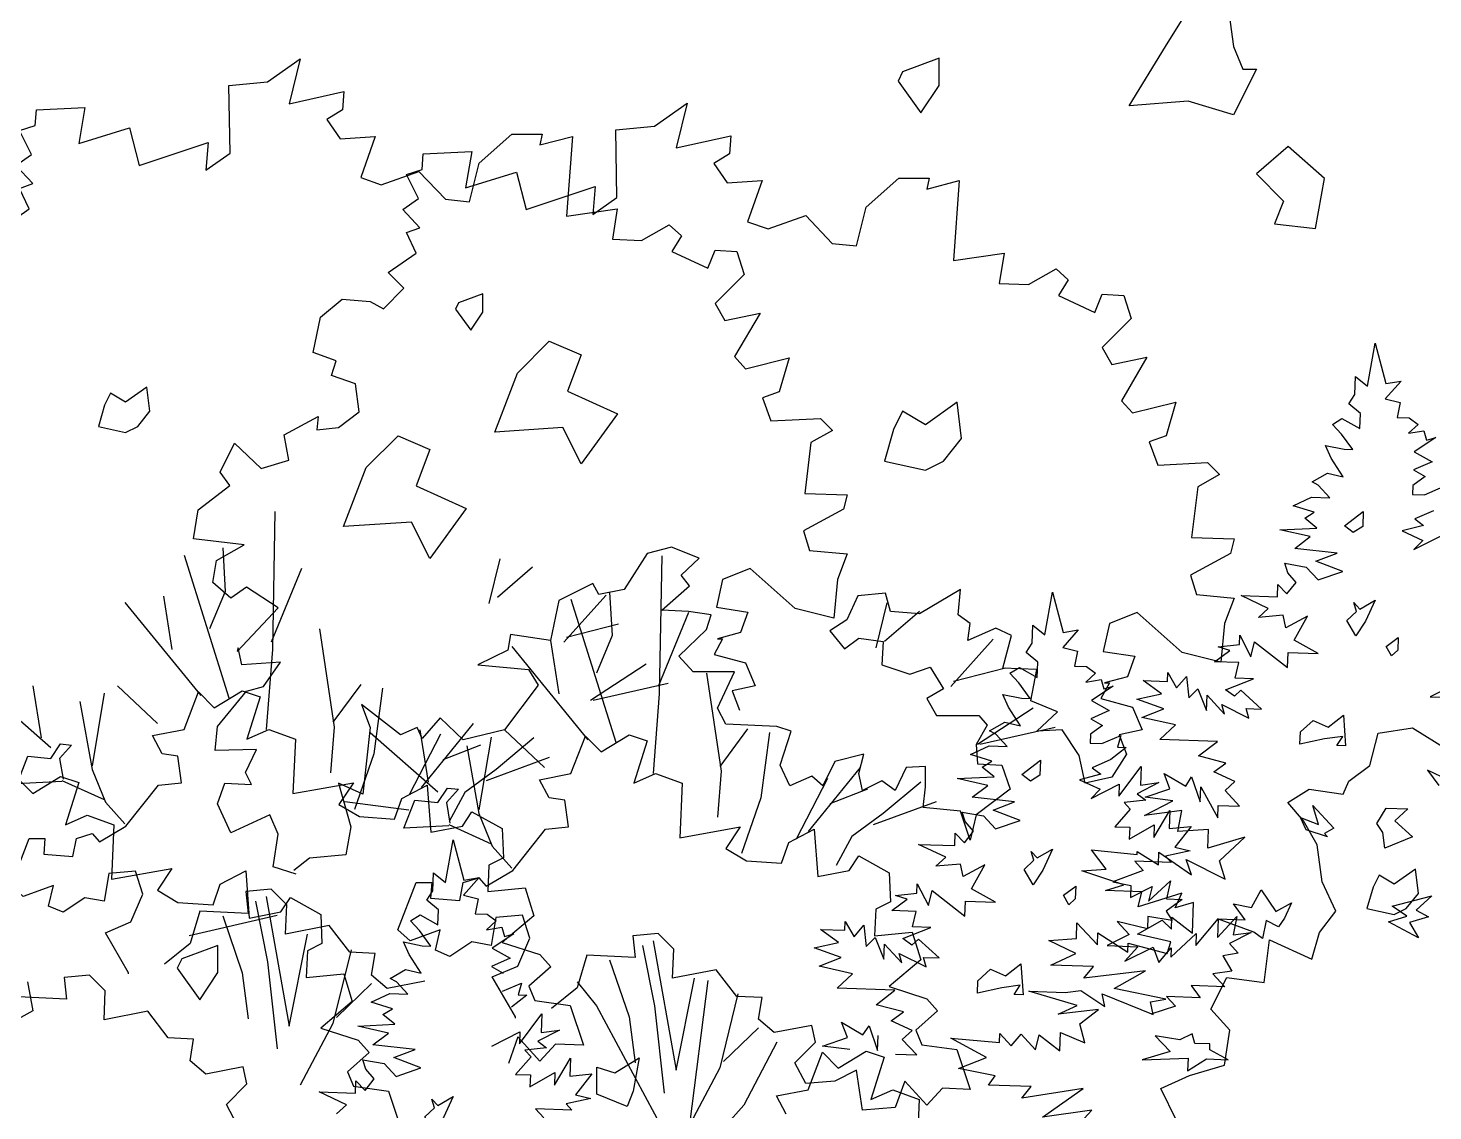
# Model space of a CAD drawing. Header units: inches. Extents: x 11.9 to 85.3, y 21.1 to 37.4.
# Drawn here: x 49.804 to 50.354, y 23.597 to 24.02 of the extents above; entities that cross this region are included whole.
import ezdxf

# ---------------------------------------------------------------- set-up
doc = ezdxf.new("R2010")
doc.units = ezdxf.units.IN
doc.header["$MEASUREMENT"] = 0
doc.layers.add('CAY', color=94, linetype='Continuous')
doc.layers.add('CAY-3', color=61, linetype='Continuous')

# ---------------------------------------------------------------- blocks, each defined once
blk = doc.blocks.new('A$C76451831')
at = {"layer": 'CAY'}
for p, q in [((5943, 1269.4), (5949.7, 1306.8)), ((5949.7, 1306.8), (5958.9, 1271.5)), ((5931.9, 1262.1), (5932.4, 1277.9)), ((5932.4, 1277.9), (5943, 1269.4)), ((5972.1, 1273.8), (5958.5, 1258.4)), ((5958.9, 1271.5), (5972.1, 1273.8)), ((5926.6, 1254.1), (5931.9, 1262.1)), ((5936.7, 1245.6), (5926.6, 1254.1)), ((5958.5, 1258.4), (5971.5, 1255.2)), ((5971.5, 1255.2), (5968.8, 1242.2)), ((5912.4, 1236), (5920.7, 1241.1)), ((5920.7, 1241.1), (5936.3, 1232.4)), ((5936.3, 1232.4), (5936.7, 1245.6)), ((5968.8, 1242.2), (5979.2, 1241.8)), ((5979.2, 1241.8), (5987.1, 1236.1)), ((5920.2, 1227.6), (5912.4, 1236)), ((5930.2, 1214.1), (5920.2, 1227.6)), ((5987.1, 1236.1), (5978.7, 1228.2)), ((5978.7, 1228.2), (5991.9, 1230.5)), ((6002.6, 1224.7), (5983.6, 1212.2)), ((5991.9, 1230.5), (5994.4, 1222.3)), ((5994.4, 1222.3), (6002.6, 1224.7)), ((5192.6, 1187), (5205.3, 1219.7)), ((5205.3, 1219.7), (5219, 1206)), ((5219, 1206), (5243.2, 1220.8)), ((5243.2, 1220.8), (5259.1, 1215.5)), ((5259.1, 1215.5), (5247.5, 1178.6)), ((5906.3, 1217.6), (5922.5, 1214.3)), ((5911.3, 1206.6), (5906.3, 1217.6)), ((5922.5, 1214.3), (5930.2, 1214.1)), ((5921.6, 1190.3), (5911.3, 1206.6)), ((5999.1, 1203.5), (5983, 1196.4)), ((5983.6, 1212.2), (5999.1, 1203.5)), ((5894.8, 1185.8), (5908.2, 1193.5)), ((5908.2, 1193.5), (5921.6, 1190.3)), ((5993.3, 1190.6), (5982.6, 1182.8)), ((5983, 1196.4), (5993.3, 1190.6)), ((5165.2, 1181.8), (5192.6, 1187)), ((5173.6, 1165.9), (5165.2, 1181.8)), ((5247.5, 1178.6), (5266.4, 1187)), ((5266.4, 1187), (5289.7, 1178.6)), ((5289.7, 1178.6), (5287.5, 1131.1)), ((5900.1, 1182.9), (5894.8, 1185.8)), ((5910.1, 1172.2), (5900.1, 1182.9)), ((5982.6, 1182.8), (5982.3, 1175.1)), ((5992.7, 1174.7), (6009.3, 1181.8)), ((6009.3, 1181.8), (6006.2, 1171.5)), ((5187.3, 1163.8), (5173.6, 1165.9)), ((5190.5, 1140.6), (5187.3, 1163.8)), ((5878.2, 1165.1), (5894.3, 1172.7)), ((5896.6, 1159.5), (5878.2, 1165.1)), ((5894.3, 1172.7), (5910.1, 1172.2)), ((5982.3, 1175.1), (5992.7, 1174.7)), ((6013.9, 1171.3), (6000.4, 1160.8)), ((6006.2, 1171.5), (6013.9, 1171.3)), ((5888.2, 1154.3), (5896.6, 1159.5)), ((5898.8, 1145.8), (5888.2, 1154.3)), ((6000.4, 1160.8), (5984.3, 1153.7)), ((5984.3, 1153.7), (5991.8, 1148)), ((6007.4, 1128.9), (6026.9, 1154.9)), ((6026.9, 1154.9), (6026.3, 1138.6)), ((5170.5, 1138.5), (5190.5, 1140.6)), ((5287.5, 1131.1), (5340.3, 1140.6)), ((5340.3, 1140.6), (5327.6, 1121.6)), ((5866.6, 1144.2), (5898.8, 1145.8)), ((5893.1, 1138.3), (5866.6, 1144.2)), ((5991.8, 1148), (5973, 1143.2)), ((5973, 1143.2), (5991.3, 1134.9)), ((5983.3, 1127), (6007.8, 1139.3)), ((6007.8, 1139.3), (6007.4, 1128.9)), ((6042.3, 1140.8), (6023.3, 1131)), ((6026.3, 1138.6), (6042.3, 1140.8)), ((5142, 1102.7), (5170.5, 1138.5)), ((5376.1, 1109), (5382.5, 1126.9)), ((5382.5, 1126.9), (5404.6, 1138.5)), ((5404.6, 1138.5), (5407.8, 1097.4)), ((5879.6, 1127.9), (5893.1, 1138.3)), ((5916.6, 1123.9), (5879.6, 1127.9)), ((5991.3, 1134.9), (5983.3, 1127)), ((6023.3, 1131), (6030.9, 1125.3)), ((5327.6, 1121.6), (5345.5, 1111.1)), ((5435.2, 1102.7), (5443.6, 1115.3)), ((5443.6, 1115.3), (5470, 1100.6)), ((5871, 1115), (5889.4, 1111.7)), ((5873.4, 1106.8), (5871, 1115)), ((5897.8, 1116.8), (5916.6, 1123.9)), ((5921.5, 1107.8), (5897.8, 1116.8)), ((6017.4, 1117.6), (6003.8, 1102.2)), ((6030.9, 1125.3), (6012.2, 1123.3)), ((6012.2, 1123.3), (6017.4, 1117.6)), ((6037.9, 1092.9), (6051.8, 1116.4)), ((6051.8, 1116.4), (6051.3, 1100.6)), ((5118.8, 1089), (5142, 1102.7)), ((5345.5, 1111.1), (5376.1, 1109)), ((5407.8, 1097.4), (5435.2, 1102.7)), ((5880.8, 1098.4), (5873.4, 1106.8)), ((5889.4, 1111.7), (5899.9, 1100.4)), ((5899.9, 1100.4), (5921.5, 1107.8)), ((6003.8, 1102.2), (6016.9, 1101.8)), ((6016.5, 1091.4), (6038.3, 1103.8)), ((6038.3, 1103.8), (6037.9, 1092.9)), ((6051.3, 1100.6), (6070.4, 1102.6)), ((6070.4, 1102.6), (6056.2, 1084.5)), ((5057.6, 1092.1), (5071.3, 1092.1)), ((5071.3, 1092.1), (5070.3, 1078.4)), ((5095.6, 1076.3), (5098.8, 1092.1)), ((5098.8, 1092.1), (5112.5, 1096.3)), ((5112.5, 1096.3), (5118.8, 1089)), ((5420.6, 1053.6), (5427.3, 1091)), ((5427.3, 1091), (5436.5, 1055.8)), ((5470, 1100.6), (5471.1, 1075.2)), ((5864.5, 1085.8), (5864.9, 1096.7)), ((5864.9, 1096.7), (5872.8, 1088.2)), ((5872.8, 1088.2), (5880.8, 1098.4)), ((6016.9, 1101.8), (6016.5, 1091.4)), ((5070.3, 1078.4), (5095.6, 1076.3)), ((5856.5, 1075.7), (5832.8, 1086.9)), ((5832.8, 1086.9), (5864.5, 1085.8)), ((6069.6, 1081.4), (6048.2, 1076.7)), ((6056.2, 1084.5), (6069.6, 1081.4)), ((5458.4, 1068.9), (5457.3, 1045.7)), ((5471.1, 1075.2), (5458.4, 1068.9)), ((5848, 1067.8), (5856.5, 1075.7)), ((5869.4, 1069.8), (5848, 1067.8)), ((5871.7, 1058.8), (5869.4, 1069.8)), ((5890.7, 1069), (5871.7, 1058.8)), ((5879.1, 1048.1), (5890.7, 1069)), ((6053, 1071.1), (6021.3, 1072.2)), ((6021.3, 1072.2), (6028.7, 1064.2)), ((6048.2, 1076.7), (6053, 1071.1)), ((5409.5, 1046.3), (5410, 1062.2)), ((5410, 1062.2), (5420.6, 1053.6)), ((5449.8, 1058.1), (5436.1, 1042.7)), ((5436.5, 1055.8), (5449.8, 1058.1)), ((6028.7, 1064.2), (6002.1, 1054.3)), ((6002.1, 1054.3), (6017.8, 1051)), ((6033.2, 1037.3), (6052.4, 1055.2)), ((6052.4, 1055.2), (6049.1, 1039.5)), ((5268.6, 1047.8), (5246.4, 1045.7)), ((5246.4, 1045.7), (5248.5, 1026.7)), ((5282.3, 1034.1), (5268.6, 1047.8)), ((5404.2, 1038.3), (5409.5, 1046.3)), ((5436.1, 1042.7), (5449.1, 1039.5)), ((5457.3, 1045.7), (5490, 1048.9)), ((5490, 1048.9), (5497.4, 1024.6)), ((5812.7, 1042.3), (5831.4, 1044.3)), ((5823, 1039.2), (5812.7, 1042.3)), ((5831.4, 1044.3), (5831.6, 1052.5)), ((5831.6, 1052.5), (5841.4, 1033.6)), ((5841.4, 1033.6), (5844.6, 1046.6)), ((5844.6, 1046.6), (5873.3, 1024.3)), ((5900, 1036.5), (5879.1, 1048.1)), ((6017.8, 1051), (6017.5, 1040.6)), ((6017.5, 1040.6), (6036.4, 1050.3)), ((6036.4, 1050.3), (6033.2, 1037.3)), ((5206.3, 1028.8), (5197.9, 1000.4)), ((5248.5, 1026.7), (5206.3, 1028.8)), ((5281.2, 1008.8), (5282.3, 1034.1)), ((5414.3, 1029.8), (5404.2, 1038.3)), ((5413.9, 1016.7), (5414.3, 1029.8)), ((5449.1, 1039.5), (5446.4, 1026.4)), ((5809.5, 1029.2), (5823, 1039.2)), ((5830.8, 1028.5), (5809.5, 1029.2)), ((5873.3, 1024.3), (5873.7, 1037.4)), ((5873.7, 1037.4), (5900, 1036.5)), ((6062.7, 1039), (6048.8, 1028.6)), ((6048.8, 1028.6), (6053.9, 1020.7)), ((6049.1, 1039.5), (6062.7, 1039)), ((5273.8, 1025), (5197.2, 1007.3)), ((5390, 1020.2), (5398.3, 1025.4)), ((5397.8, 1011.8), (5390, 1020.2)), ((5398.3, 1025.4), (5413.9, 1016.7)), ((5446.4, 1026.4), (5456.8, 1026.1)), ((5464.8, 1020.4), (5456.3, 1012.5)), ((5456.8, 1026.1), (5464.8, 1020.4)), ((5497.4, 1024.6), (5470, 1001.4)), ((5768.6, 1012.1), (5768.9, 1019.8)), ((5768.9, 1019.8), (5776.6, 1006.4)), ((5776.6, 1006.4), (5785.1, 1016.5)), ((5785.1, 1016.5), (5787.1, 997.8)), ((5827.6, 1015), (5830.8, 1028.5)), ((6005.9, 1019.7), (6016.3, 1008.4)), ((6032.4, 1013.3), (6005.9, 1019.7)), ((6032.8, 1024.2), (6032.4, 1013.3)), ((6053.9, 1020.7), (6032.8, 1024.2)), ((6074.5, 998.7), (6093.9, 1022)), ((6093.3, 1005.7), (6110.2, 1024.2)), ((6093.9, 1022), (6093.3, 1005.7)), ((6110.2, 1024.2), (6107, 1008)), ((5319.2, 1016.2), (5281.2, 1008.8)), ((5337.1, 993), (5319.2, 1016.2)), ((5407.8, 998.3), (5397.8, 1011.8)), ((5456.3, 1012.5), (5469.5, 1014.7)), ((5480.2, 1008.9), (5461.2, 996.5)), ((5469.5, 1014.7), (5472, 1006.5)), ((5472, 1006.5), (5480.2, 1008.9)), ((5747.3, 1012.8), (5768.6, 1012.1)), ((5763.2, 1001.4), (5747.3, 1012.8)), ((5787.1, 997.8), (5795.1, 1005.7)), ((5795.1, 1005.7), (5802.6, 986.9)), ((5819.1, 1004.9), (5843.5, 1014.5)), ((5827.1, 999.2), (5819.1, 1004.9)), ((5832.7, 1004.4), (5827.1, 999.2)), ((5843.5, 1014.5), (5827.6, 1015)), ((5850.7, 987.9), (5832.7, 1004.4)), ((6016.3, 1008.4), (5997.4, 998.7)), ((6052.8, 988.6), (6074.8, 1009.1)), ((6074.8, 1009.1), (6074.5, 998.7)), ((6122.9, 1010.1), (6104, 1000.4)), ((6107, 1008), (6122.9, 1010.1)), ((5197.9, 1000.4), (5175.7, 982.4)), ((5359.3, 991.9), (5337.1, 993)), ((5356.1, 972.9), (5359.3, 991.9)), ((5389, 990.8), (5383.9, 1001.9)), ((5383.9, 1001.9), (5400.1, 998.6)), ((5400.1, 998.6), (5407.8, 998.3)), ((5461.2, 996.5), (5476.8, 987.8)), ((5470, 1001.4), (5502.7, 990.9)), ((5741.8, 996.7), (5763.2, 1001.4)), ((5765.5, 988.2), (5741.8, 996.7)), ((5802.6, 986.9), (5803.1, 1000)), ((5803.1, 1000), (5818.4, 983.6)), ((5818.4, 983.6), (5815.9, 991.8)), ((5815.9, 991.8), (5839.5, 980.1)), ((5997.4, 998.7), (6024.1, 997.7)), ((6024.1, 997.7), (6012.8, 985)), ((6012.8, 985), (6037.3, 997.3)), ((6037.3, 997.3), (6042.2, 983.9)), ((6042.2, 983.9), (6053.1, 996.7)), ((6053.1, 996.7), (6052.8, 988.6)), ((6111.4, 992), (6098.2, 989.7)), ((6104, 1000.4), (6111.4, 992)), ((5399.3, 974.6), (5389, 990.8)), ((5476.8, 987.8), (5460.6, 980.6)), ((5460.6, 980.6), (5470.9, 974.8)), ((5512.2, 980.3), (5493.2, 963.4)), ((5502.7, 990.9), (5512.2, 980.3)), ((5746.2, 980.7), (5765.5, 988.2)), ((5775.4, 974.2), (5746.2, 980.7)), ((5839.5, 980.1), (5837.1, 988.4)), ((5837.1, 988.4), (5850.7, 987.9)), ((6098.2, 989.7), (6105.9, 976.3)), ((5369.8, 961.3), (5356.1, 972.9)), ((5402.5, 967.7), (5369.8, 961.3)), ((5372.4, 970.1), (5385.8, 977.8)), ((5377.7, 967.2), (5372.4, 970.1)), ((5385.8, 977.8), (5399.3, 974.6)), ((5761.9, 961.5), (5775.4, 974.2)), ((6105.9, 976.3), (6089.5, 974.1)), ((6089.5, 974.1), (6099.9, 962.9)), ((5056.1, 967.1), (5060.8, 941.9)), ((5355.8, 949.4), (5371.9, 957)), ((5371.9, 957), (5387.7, 956.4)), ((5387.7, 956.4), (5377.7, 967.2)), ((5470.3, 959), (5486.9, 966.1)), ((5491.5, 955.5), (5478, 945.1)), ((5486.9, 966.1), (5483.8, 955.8)), ((5483.8, 955.8), (5491.5, 955.5)), ((5493.2, 963.4), (5498.5, 950.8)), ((5812.1, 959.8), (5761.9, 961.5)), ((5795.8, 947.2), (5812.1, 959.8)), ((6070.5, 963.9), (6078.3, 953.2)), ((6099.9, 962.9), (6070.5, 963.9)), ((5374.2, 943.7), (5355.8, 949.4)), ((5365.8, 938.6), (5374.2, 943.7)), ((5498.5, 950.8), (5529.1, 946.6)), ((5529.1, 946.6), (5540.7, 911.8)), ((5819.6, 940.9), (5795.8, 947.2)), ((6056.8, 945.8), (6035.2, 938.9)), ((6078.3, 953.2), (6048.9, 954.2)), ((6048.9, 954.2), (6056.8, 945.8)), ((5060.8, 941.9), (5040, 930.1)), ((5376.4, 930.1), (5365.8, 938.6)), ((5485, 913.1), (5504.5, 939.2)), ((5504.5, 939.2), (5503.9, 922.9)), ((5770.8, 918.6), (5765.8, 931.9)), ((5765.8, 931.9), (5784.4, 920.9)), ((5808.9, 933.2), (5819.6, 940.9)), ((5827.2, 924.8), (5808.9, 933.2)), ((5344.2, 928.5), (5376.4, 930.1)), ((5370.7, 922.5), (5344.2, 928.5)), ((5357.2, 912.1), (5370.7, 922.5)), ((5460.9, 911.2), (5485.4, 923.5)), ((5483.7, 919.1), (5475.3, 895.9)), ((5502.7, 898.1), (5483.7, 919.1)), ((5485.4, 923.5), (5485, 913.1)), ((5519.9, 925), (5501, 915.3)), ((5503.9, 922.9), (5519.9, 925)), ((5749.2, 911.2), (5770.8, 918.6)), ((5784.4, 920.9), (5789.7, 928.8)), ((5789.7, 928.8), (5797.1, 907.3)), ((5797.1, 907.3), (5797.6, 920.4)), ((5818.7, 916.9), (5827.2, 924.8)), ((5394.2, 908.1), (5357.2, 912.1)), ((5375.4, 901.1), (5394.2, 908.1)), ((5508.5, 909.6), (5489.8, 907.5)), ((5489.8, 907.5), (5495.1, 901.9)), ((5501, 915.3), (5508.5, 909.6)), ((5516.4, 912.8), (5502.7, 898.1)), ((5540.7, 911.8), (5516.4, 912.8)), ((5773.1, 908.1), (5749.2, 911.2)), ((5831.4, 903.4), (5818.7, 916.9)), ((5351, 891), (5348.6, 899.3)), ((5348.6, 899.3), (5367.1, 895.9)), ((5367.1, 895.9), (5377.5, 884.7)), ((5399.1, 892.1), (5375.4, 901.1)), ((5495.1, 901.9), (5481.4, 886.5)), ((5515.5, 877.1), (5529.5, 900.7)), ((5529.5, 900.7), (5528.9, 884.8)), ((5812.9, 904), (5831.4, 903.4)), ((5350.4, 872.5), (5358.4, 882.6)), ((5358.4, 882.6), (5351, 891)), ((5377.5, 884.7), (5399.1, 892.1)), ((5481.4, 886.5), (5494.5, 886)), ((5494.1, 875.6), (5515.9, 888)), ((5494.5, 886), (5494.1, 875.6)), ((5515.9, 888), (5515.5, 877.1)), ((5528.9, 884.8), (5548, 886.9)), ((5548, 886.9), (5533.8, 868.8)), ((5310.5, 871.2), (5342.1, 870.1)), ((5334.1, 859.9), (5310.5, 871.2)), ((5342.1, 870.1), (5342.5, 880.9)), ((5342.5, 880.9), (5350.4, 872.5)), ((5325.6, 852), (5334.1, 859.9)), ((5547.3, 865.6), (5525.8, 860.9)), ((5525.8, 860.9), (5530.6, 855.3)), ((5533.8, 868.8), (5547.3, 865.6)), ((5498.9, 856.4), (5506.3, 848.5)), ((5530.6, 855.3), (5498.9, 856.4))]:
    blk.add_line(p, q, dxfattribs=at)
for points in [[(5033.4, 1623.7), (5057.6, 1640.6), (5049.2, 1658.5), (5060.8, 1662.7), (5046, 1678.5), (5059.7, 1688), (5049.2, 1709.1), (5062.9, 1713.3), (5063.9, 1727), (5106.1, 1729.1), (5100.9, 1697.5), (5145.2, 1711.2), (5153.6, 1678.5), (5213.7, 1698.6), (5211.6, 1674.3), (5232.7, 1689.1), (5231.6, 1748.1), (5265.4, 1751.3), (5293.9, 1771.3), (5284.4, 1732.3), (5331.8, 1742.9), (5330.8, 1727), (5317.1, 1718.6), (5328.7, 1701.7), (5359.3, 1703.8), (5346.6, 1668), (5364.5, 1661.6), (5397.2, 1673.2), (5420.4, 1649), (5441.5, 1646.9), (5450, 1680.6), (5478.4, 1705.9), (5504.8, 1705.9), (5502.7, 1696.5), (5531.2, 1703.8), (5525.9, 1634.2), (5570.2, 1640.6), (5566, 1614.2), (5591.3, 1613.1), (5615.5, 1626.8), (5626.1, 1617.3), (5617.7, 1603.6), (5649.3, 1588.9), (5655.6, 1604.7), (5674.6, 1603.6), (5680.9, 1583.6), (5655.6, 1558.3), (5664.1, 1543.5), (5694.7, 1549.8), (5672.5, 1511.9), (5682, 1501.3), (5720, 1510.8), (5711.5, 1481.3), (5696.8, 1476), (5704.1, 1456), (5747.4, 1458.1), (5757.9, 1447.5), (5738.9, 1437), (5733.7, 1392.7), (5770.6, 1391.6), (5767.4, 1379), (5732.6, 1360), (5737.9, 1343.1), (5770.6, 1340), (5762.2, 1317.8), (5759, 1284.1), (5725.2, 1292.5), (5686.2, 1327.3), (5662, 1317.8), (5656.7, 1293.6), (5684.1, 1289.3), (5677.8, 1271.4), (5657.7, 1266.1), (5662, 1266.1), (5654.6, 1252.4), (5682, 1245), (5690.4, 1225), (5670.4, 1220.8), (5676.7, 1203.9)], [(530, 749.3), (509.9, 755.6), (514.2, 784.1), (506.8, 800.9), (473, 785.1), (461.4, 810.4), (467.7, 828.4), (490.9, 827.3), (485.7, 837.9), (495.2, 857.9), (459.3, 856.8), (461.4, 877.9), (486.7, 908.5), (501.5, 912.7), (516.3, 933.8), (482.5, 931.7), (479.3, 946.5), (478.3, 943.3), (514.2, 981.3), (486.7, 999.2), (473, 989.7), (457.2, 1003.4), (460.4, 1022.4), (484.6, 1036.1), (440.3, 1041.4), (444.5, 1066.7), (472, 1087.8), (463.5, 1099.4), (476.2, 1124.7), (499.4, 1102.6), (523.6, 1110), (519.4, 1132.1), (549, 1147.9), (547.9, 1136.3), (566.9, 1138.4), (584.8, 1152.1), (581.7, 1176.4), (560.6, 1183.8), (564.8, 1196.4), (544.7, 1203.8), (551.1, 1234.4), (570.1, 1250.2), (594.3, 1248.1), (605.9, 1241.8), (623.8, 1259.7), (610.1, 1273.4), (634.4, 1290.3), (625.9, 1308.2), (637.6, 1312.5), (622.8, 1328.3), (636.5, 1337.8), (625.9, 1358.9), (639.7, 1363.1), (640.7, 1376.8), (682.9, 1378.9), (677.6, 1347.3), (721.9, 1361), (730.4, 1328.3), (790.5, 1348.3), (788.4, 1324.1), (809.5, 1338.8), (808.4, 1397.9), (842.2, 1401.1), (870.6, 1421.1), (861.1, 1382.1), (908.6, 1392.6), (907.6, 1376.8), (893.8, 1368.4), (905.4, 1351.5), (936, 1353.6), (923.4, 1317.7), (941.3, 1311.4), (974, 1323), (997.2, 1298.7), (1018.3, 1296.6), (1026.7, 1330.4), (1055.2, 1355.7), (1081.6, 1355.7), (1079.5, 1346.2), (1107.9, 1353.6), (1102.7, 1284), (1147, 1290.3), (1142.7, 1263.9), (1168.1, 1262.9), (1192.3, 1276.6), (1202.9, 1267.1), (1194.4, 1253.4), (1226.1, 1238.6), (1232.4, 1254.5), (1251.4, 1253.4), (1257.7, 1233.4), (1232.4, 1208), (1240.8, 1193.3), (1271.4, 1199.6), (1249.3, 1161.6), (1258.8, 1151.1), (1296.7, 1160.6), (1288.3, 1131.1), (1273.5, 1125.8), (1280.9, 1105.7), (1324.2, 1107.9), (1334.7, 1097.3), (1315.7, 1086.8), (1310.4, 1042.5), (1347.4, 1041.4), (1344.2, 1028.7), (1309.4, 1009.8), (1314.7, 992.9), (1347.4, 989.7), (1338.9, 967.6), (1335.8, 933.8), (1302, 942.3), (1263, 977.1), (1238.7, 967.6), (1233.4, 943.3), (1260.9, 939.1), (1254.5, 921.2), (1234.5, 915.9), (1238.7, 915.9), (1231.3, 902.2), (1258.8, 894.8), (1267.2, 874.8), (1247.2, 870.5), (1253.5, 853.7)], [(5271.7, 1376.9), (5269.6, 1256.6), (5264.3, 1187)], [(5192.6, 1338.9), (5231.6, 1214.5)], [(5226.4, 1345.2), (5228.5, 1307.3), (5214.8, 1274.6)], [(5467.9, 1335.7), (5458.4, 1296.7)], [(5294.9, 1327.3), (5268.6, 1263)], [(5496.4, 1328.4), (5465.8, 1302)], [(5174.7, 1303.1), (5182.1, 1256.6)], [(5560.7, 1304.1), (5523.8, 1263)], [(5140.9, 1297.8), (5207.4, 1216.6)], [(5310.7, 1274.6), (5323.4, 1189.1), (5320.2, 1149.1)], [(5571.3, 1278.8), (5525.9, 1267.2)], [(5595.5, 1244), (5547, 1212.3)], [(5060.8, 1225), (5068.2, 1179.7)], [(5134.6, 1225), (5169.4, 1192.3)], [(5346.6, 1226.1), (5322.3, 1193.4)], [(5614.5, 1227.1), (5549.1, 1212.3)], [(5017.5, 1222.9), (5076.6, 1171.2)], [(5123, 1218.7), (5112.5, 1155.4)], [(5365.6, 1222.9), (5358.2, 1165.9), (5341.3, 1117.4)], [(1206.8, 525.6), (1223.3, 543.6), (1180.5, 537.4), (1215.8, 562.4), (1162.5, 553.9), (1170.5, 564), (1133.4, 565.3), (1139.1, 573.3), (1107.2, 579.8), (1131.5, 589.4), (1100.4, 606.4), (1142.9, 602.6), (1143.1, 610.3), (1153.2, 599.5), (1161.7, 609.7), (1174.4, 596.1), (1177.5, 609.1), (1195.6, 595.3), (1196.2, 611.2), (1217.2, 602.3), (1212.8, 618.8), (1229.1, 631.3), (1194, 627.1), (1210.6, 634.7), (1168.4, 647.1), (1200.1, 646), (1213.8, 647.7), (1234.6, 633.9), (1232.3, 644.8), (1276.9, 627), (1274.6, 637.9), (1287.8, 640.2), (1242.8, 649.4), (1270.1, 664.8), (1216.4, 658.5), (1224.9, 668.7), (1187.8, 670), (1209.5, 680.1), (1185.8, 691.3), (1209.9, 693.2), (1210.4, 706.8), (1228.3, 687.6), (1228.7, 698), (1254.8, 681.2), (1255.1, 688.9), (1289.2, 680), (1292.3, 690.3), (1263.1, 696.8), (1284.8, 709.2), (1292.7, 701.2), (1293, 711.6), (1311.1, 697.8), (1312.1, 724.6), (1296, 719.7), (1301.9, 732.6), (1263.9, 720.8), (1267.1, 733.8), (1235.4, 734.9), (1251.4, 739.8), (1214.7, 752), (1236, 753.5), (1223, 770.3), (1262.8, 766.2), (1262.9, 768.9), (1281.5, 757.4), (1281.9, 768.2), (1310.2, 748.6), (1305.7, 761.9), (1339.5, 744.9), (1334.6, 760.9), (1356.7, 781.5), (1324.6, 771.7), (1325.2, 788), (1298.4, 786.2), (1301.7, 804.7), (1269.4, 800.4), (1293.9, 813.1), (1270, 816.2), (1291.5, 823.6), (1286.5, 837), (1305.2, 825.9), (1310.4, 833.9), (1317.9, 812.3), (1318.3, 825.4), (1333.2, 798.2), (1333.6, 809), (1352.2, 808.4), (1339.5, 822), (1347.9, 829.8), (1329.6, 838.2), (1340.3, 846), (1316.5, 852.2), (1332.8, 864.8), (1282.6, 866.6), (1296.2, 879.2), (1266.9, 885.7), (1286.2, 893.2), (1262.5, 901.7), (1284, 906.4), (1268.1, 917.8), (1289.3, 917.1), (1289.6, 924.8), (1297.3, 911.4), (1305.8, 921.5), (1307.9, 902.9), (1315.9, 910.7), (1323.4, 891.9), (1323.8, 905), (1339.1, 888.6), (1336.7, 896.9), (1360.3, 885.2), (1357.8, 893.4), (1371.4, 892.9), (1353.4, 909.4), (1347.8, 904.2), (1339.8, 909.9), (1364.2, 919.5), (1348.4, 920), (1351.5, 933.5), (1330.3, 934.3), (1343.8, 944.2), (1333.4, 947.3), (1352.1, 949.4), (1352.4, 957.5), (1362.1, 938.6), (1365.3, 951.6), (1394, 929.3), (1394.4, 942.4), (1420.7, 941.5), (1399.8, 953.1), (1411.4, 974), (1392.5, 963.8), (1390.1, 974.8), (1368.8, 972.8), (1377.2, 980.7), (1353.6, 991.9), (1385.3, 990.8), (1385.6, 1001.7), (1393.5, 993.3), (1401.6, 1003.4), (1394.2, 1011.8), (1391.7, 1020.1), (1410.2, 1016.7), (1420.7, 1005.5), (1442.2, 1012.9), (1418.5, 1021.8), (1437.3, 1028.9), (1400.3, 1032.9), (1413.8, 1043.3), (1387.3, 1049.2), (1419.5, 1050.8), (1409, 1059.4), (1417.3, 1064.5), (1398.9, 1070.1), (1415, 1077.7), (1430.9, 1077.2), (1420.8, 1088), (1415.5, 1090.9), (1428.9, 1098.6), (1442.4, 1095.4), (1432.1, 1111.6), (1427, 1122.6), (1443.2, 1119.4), (1450.9, 1119.1), (1441, 1132.6), (1433.1, 1141), (1441.4, 1146.2), (1457, 1137.5), (1457.5, 1150.6), (1447.3, 1159.1), (1452.6, 1167.1), (1453.1, 1182.9), (1463.7, 1174.4), (1470.5, 1211.8), (1479.7, 1176.6), (1492.9, 1178.8), (1479.2, 1163.4), (1492.2, 1160.3), (1489.5, 1147.2), (1499.9, 1146.8), (1507.9, 1141.1), (1499.4, 1133.3), (1512.7, 1135.5), (1515.1, 1127.3), (1523.3, 1129.7), (1504.3, 1117.2), (1519.9, 1108.5), (1503.8, 1101.4), (1514, 1095.6), (1503.3, 1087.8), (1503, 1080.1), (1513.4, 1079.7), (1530, 1086.9)], [(1521.1, 1065.9), (1505, 1058.7), (1512.5, 1053), (1493.8, 1048.2), (1512, 1039.9), (1504.1, 1032), (1528.5, 1044.3)], [(1537.1, 913.4), (1518.2, 903.7), (1544.9, 902.7)], [(1534.2, 831), (1515.9, 839.8), (1525.9, 826.3)], [(5101.9, 1211.3), (5112.5, 1152.2), (5124.1, 1123.8), (5140.9, 1104.8)], [(5444.7, 1192.3), (5399.3, 1136.4)], [(5416.2, 1182.8), (5388.8, 1130.1)], [(5497.4, 1179.7), (5464.7, 1152.2), (5437.3, 1132.2), (5423.6, 1106.9)], [(5086.1, 1141.7), (5047.1, 1139.6), (5056.6, 1163.8), (5076.6, 1161.7), (5085, 1174.4), (5094.5, 1173.3), (5084, 1161.7), (5087.2, 1143.8)], [(5451, 1173.3), (5418.3, 1160.7)], [(5456.3, 1142.7), (5511.1, 1162.8)], [(5086.1, 1142.7), (5123, 1125.9)], [(5144.1, 974), (5144.1, 975), (5124.1, 1009.8), (5146.2, 1019.3), (5156.8, 1043.6), (5150.4, 1063.6), (5127.2, 1061.5), (5123, 1037.3), (5106.1, 1040.4), (5087.2, 1027.8), (5074.5, 1033.1), (5078.7, 1051), (5052.3, 1041.5), (5041.8, 1051), (5057.6, 1092.1)], [(5264.3, 1041.5), (5284.4, 928.6), (5300.2, 1008.8)], [(5963.8, 1034.3), (5959.1, 1042.6), (5969.8, 1050.4), (5969.4, 1039.5), (5963.8, 1034.3)], [(1253.5, 853.7), (1240.8, 833.6), (1217.6, 828.4), (1212.4, 852.6), (1197.6, 874.8), (1175.4, 873.7), (1193.4, 890.6), (1170.2, 900.1), (1175.4, 927.5), (1145.9, 928.6), (1153.3, 957), (1139.6, 963.4), (1115.3, 952.8), (1117.4, 967.6), (1106.9, 975), (1109, 997.1), (1073.1, 976), (1047.8, 978.1), (1043.6, 993.9), (1019.3, 991.8), (1009.9, 970.7), (995.1, 961.2), (1007.7, 945.4), (1020.4, 954.9), (1041.5, 951.8), (1040.4, 931.7), (1064.7, 923.3), (1082.6, 929.6), (1094.2, 910.6), (1079.5, 902.2), (1087.9, 887.4), (1124.8, 887.4), (1132.2, 879), (1122.7, 862.1), (1123.8, 845.2), (1144.9, 844.2), (1152.2, 823.1), (1122.7, 800.9), (1117.4, 778.8), (1109, 804.1), (1076.3, 807.3), (1078.4, 825.2), (1078.4, 843.1), (1061.5, 842.1), (1052, 822), (1040.4, 830.5), (1023.6, 822), (1020.4, 836.8), (1024.6, 853.7), (999.3, 847.3), (988.8, 826.2), (979.3, 834.7), (960.3, 826.2), (951.8, 844.2), (961.3, 873.7), (948.7, 877.9), (904.4, 880), (897, 893.7), (911.8, 925.4), (875.9, 925.4), (863.3, 939.1), (887.5, 962.3), (891.7, 975), (871.7, 978.1), (848.5, 979.2), (872.7, 1000.3), (865.4, 1009.8), (881.2, 1024.5), (856.9, 1034), (835.8, 1028.7), (815.8, 997.1), (793.6, 992.9), (788.4, 1002.4), (758.8, 987.6), (751.5, 952.8), (716.7, 958.1), (714.5, 944.4), (688.2, 931.7), (732.5, 927.5), (740.9, 913.8), (711.4, 874.8), (675.5, 866.3), (655.5, 885.3), (639.7, 867.4), (635.4, 876.9), (620.7, 870.5), (586.9, 896.9), (594.3, 876.9), (588, 818.9), (566.9, 828.4), (577.4, 790.4), (573.2, 766.1), (541.6, 763), (527.9, 752.4)], [(5254.8, 1037.3), (5265.4, 984.5), (5273.8, 908.6)], [(848.5, 1026.6), (846.4, 906.4), (841.1, 836.8)], [(5226.4, 1024.6), (5243.2, 975), (5248.5, 935)], [(803.1, 995), (805.2, 957), (791.5, 924.3)], [(5338.2, 995.1), (5322.3, 930.7), (5293.9, 877)], [(769.4, 988.7), (808.4, 864.2)], [(1044.7, 985.5), (1035.2, 946.5)], [(871.7, 977.1), (845.3, 912.7)], [(1073.1, 978.1), (1042.6, 951.8)], [(1484.5, 939.3), (1479.8, 947.6), (1490.5, 955.4), (1490.1, 944.5), (1484.5, 939.3)], [(5356.1, 965.6), (5325.5, 936)], [(717.7, 947.5), (784.2, 866.3)], [(751.5, 952.8), (758.8, 906.4)], [(1137.5, 953.9), (1100.6, 912.7)], [(887.5, 924.3), (900.2, 838.9), (897, 798.8)], [(1148, 928.6), (1102.7, 917)], [(1172.3, 893.7), (1123.8, 862.1)], [(594.3, 872.7), (653.4, 821)], [(634.4, 741.9), (648.1, 741.9), (647, 728.2), (672.4, 726.1), (675.5, 741.9), (689.2, 746.1), (695.6, 738.7), (718.8, 752.4), (747.2, 788.3), (767.3, 790.4), (764.1, 813.6), (750.4, 815.7), (742, 831.5), (769.4, 836.8), (782, 869.5), (795.8, 855.8), (820, 870.5), (835.8, 865.3), (824.2, 828.4), (843.2, 836.8), (866.4, 828.4), (864.3, 780.9), (917, 790.4), (904.4, 771.4), (922.3, 760.9), (952.9, 758.7), (959.2, 776.7), (981.4, 788.3), (984.5, 747.1), (1012, 752.4), (1020.4, 765.1), (1046.8, 750.3), (1047.8, 725), (1035.2, 718.7), (1034.1, 695.5), (1066.8, 698.6), (1074.2, 674.4), (1046.8, 651.2), (1079.5, 640.6), (1089, 630.1), (1070, 613.2), (1075.2, 600.5), (1105.8, 596.3), (1117.4, 561.5), (1093.2, 562.6), (1079.5, 547.8), (1060.5, 568.9), (1052, 545.7), (1023.6, 543.6), (1018.3, 578.4), (999.3, 568.9), (974, 566.8), (964.5, 584.7), (982.4, 602.7), (979.3, 617.4), (946.6, 611.1), (932.9, 622.7), (936, 641.7), (913.9, 642.7), (895.9, 665.9), (858, 658.6), (859, 683.9), (845.3, 697.6), (823.2, 695.5), (825.3, 676.5), (783.1, 678.6), (774.7, 650.1), (752.5, 632.2)], [(637.6, 874.8), (644.9, 829.4)], [(711.4, 874.8), (746.2, 842.1)], [(923.4, 875.8), (899.1, 843.1)], [(942.4, 872.7), (935, 815.7), (918.1, 767.2)], [(1191.3, 876.9), (1125.9, 862.1)], [(678.7, 861.1), (689.2, 802), (700.8, 773.5), (717.7, 754.5)], [(699.8, 868.4), (689.2, 805.2)], [(1021.5, 842.1), (976.1, 786.2)], [(662.9, 791.4), (623.8, 789.3), (633.3, 813.6), (653.4, 811.5), (661.8, 824.1), (671.3, 823.1), (660.8, 811.5), (663.9, 793.6)], [(993, 832.6), (965.6, 779.8)], [(1027.8, 823.1), (995.1, 810.4)], [(1074.2, 829.4), (1041.5, 802), (1014.1, 782), (1000.4, 756.6)], [(572.2, 812.5), (628.1, 805.2)], [(1033.1, 792.5), (1087.9, 812.5)], [(662.9, 792.5), (699.8, 775.6)], [(720.9, 623.7), (720.9, 624.8), (700.8, 659.6), (723, 669.1), (733.5, 693.4), (727.2, 713.4), (704, 711.3), (699.8, 687), (682.9, 690.2), (663.9, 677.5), (651.3, 682.8), (655.5, 700.7), (629.1, 691.2), (618.6, 700.7), (634.4, 741.9)], [(831.6, 687), (842.2, 634.3), (850.6, 558.4)], [(841.1, 691.2), (861.1, 578.4), (877, 658.6)], [(803.1, 674.4), (820, 624.8), (825.3, 584.7)], [(774.7, 655.4), (791.5, 634.3), (850.6, 524.6), (847.4, 444.5), (842.2, 343.2), (836.9, 219.8), (831.6, 177.6), (821.1, 141.8)], [(888.6, 656.4), (872.7, 530.9), (866.4, 466.6), (861.1, 337.9), (856.9, 208.2), (854.8, 166), (859, 143.9)], [(914.9, 644.8), (899.1, 580.5), (870.6, 526.7)], [(932.9, 615.3), (902.3, 585.8)], [(948.7, 602.7), (920.2, 547.8), (869.6, 490.9)]]:
    blk.add_lwpolyline(points, dxfattribs=at)
for points in [[(5431.9, 1558.7), (5429.3, 1553.4), (5442.5, 1535), (5453, 1550.8), (5453, 1566.7)], [(1287.7, 1470.3), (1307.5, 1502), (1343.1, 1498), (1347, 1470.3), (1355, 1450.5), (1366.8, 1450.5), (1347, 1410.9), (1307.5, 1422.8), (1256, 1418.8)], [(5162.8, 1464.3), (5160.2, 1485.4), (5141.7, 1472.2), (5128.5, 1480.1), (5123.3, 1469.6), (5118, 1451.1), (5141.7, 1445.8), (5152.3, 1451.1)], [(1058.5, 1448.2), (1054.5, 1440.3), (1074.3, 1412.6), (1090.2, 1436.3), (1090.2, 1460.1)], [(5351.5, 1415.3), (5379.2, 1443), (5406.9, 1431.1), (5395, 1399.4), (5438.6, 1379.6), (5406.9, 1336.1), (5391, 1367.8), (5331.7, 1363.8)], [(1418.3, 1311.9), (1426.2, 1355.4), (1394.5, 1383.2), (1366.8, 1359.4), (1390.6, 1335.6), (1382.7, 1315.8)], [(722.8, 1185.8), (750.5, 1213.5), (778.2, 1201.7), (766.3, 1170), (809.9, 1150.2), (778.2, 1106.6), (762.4, 1138.3), (703, 1134.3)], [(1109.9, 1128.8), (1106, 1160.5), (1078.3, 1140.7), (1058.5, 1152.6), (1050.5, 1136.7), (1042.6, 1109), (1078.3, 1101.1), (1094.1, 1109)], [(5922.9, 1147.7), (5939.2, 1160.3), (5938.7, 1147.1), (5930.4, 1142)], [(5925, 1065.1), (5933.4, 1073), (5931, 1080.8), (5936.2, 1075.1), (5949.6, 1082.8), (5941.3, 1064.5), (5932.7, 1051.7)], [(1443.6, 1052.7), (1459.9, 1065.3), (1459.5, 1052.2), (1451.1, 1047)], [(1445.7, 970.1), (1454.1, 978), (1451.7, 985.8), (1456.9, 980.2), (1470.4, 987.9), (1462, 969.6), (1453.4, 956.7)], [(5923.9, 955.9), (5916.2, 956.2), (5921.4, 964.1), (5905.5, 962), (5884.1, 957.3), (5884.4, 968.1), (5895.7, 978.2), (5908.6, 972.3), (5922.1, 982.7)], [(5552.4, 869.2), (5552.4, 892.9), (5568.2, 887.7), (5589.3, 900.9), (5584, 871.8), (5578.8, 858.6)], [(1444.6, 860.9), (1436.9, 861.2), (1442.2, 869.2), (1426.3, 867), (1404.8, 862.3), (1405.2, 873.2), (1416.4, 883.2), (1429.3, 877.3), (1442.8, 887.7)], [(5402.6, 849.4), (5411, 857.2), (5408.6, 865), (5413.8, 859.4), (5427.2, 867.1), (5418.9, 848.8), (5410.3, 835.9)], [(1428.7, 781.7), (1410.3, 787.8), (1405.3, 798.4), (1420.9, 792.4), (1416.1, 808.9), (1434.4, 789.2), (1426.1, 784.5)], [(1476.9, 785.4), (1471.7, 793.3), (1479.9, 806.6), (1498.9, 806), (1487.6, 795.5), (1503, 781.8), (1478.7, 771.8)], [(1364.6, 698.7), (1332.9, 710.2), (1356.9, 709.4), (1346.9, 723.3), (1362.7, 720.1), (1370.9, 735.6), (1383.8, 716.6), (1397.3, 724.3), (1391.3, 710.9), (1386.1, 703.4), (1375.4, 708.7), (1372.1, 693)], [(1485.1, 721.2), (1519.8, 730.4), (1506.2, 717.8), (1516.9, 712), (1500.4, 707.1), (1508.1, 693.7), (1481.9, 707.7), (1497.9, 712.6)], [(1313.2, 601.7), (1310.8, 609.9), (1300.2, 604.8), (1278.6, 608.3), (1291.7, 594.7), (1267.4, 587.4), (1307.3, 588.7), (1306.9, 577.9), (1323.2, 588.2), (1342.2, 587.5), (1326.2, 596.2), (1326.3, 601.2)]]:
    blk.add_lwpolyline(points, close=True, dxfattribs=at)
at = {"layer": 'CAY-3'}
for points in [[(6057.7, 846.3), (6043.9, 874.2), (6069.1, 885.6), (6099.4, 894.6), (6104.1, 924.9), (6087.6, 943.4), (6101.7, 970.9), (6134, 966.6), (6138.7, 1003.6), (6175.6, 987), (6182.3, 1010.2), (6196.5, 1028.7), (6184.7, 1054.3), (6180.3, 1086.5), (6168.5, 1107.4), (6154.8, 1123.5), (6173.3, 1134.9), (6203.1, 1130.6), (6207.9, 1142), (6226.3, 1155.7), (6233.4, 1183.7), (6263.3, 1188.4), (6293.2, 1169.9)], [(5717.5, 851.9), (5709, 867.8), (5736.5, 873), (5749.1, 905.7), (5762.8, 892), (5787.1, 906.8), (5802.9, 901.5), (5791.3, 864.6), (5810.3, 873), (5833.5, 864.6), (5831.4, 817.1)], [(286.5, 833.3), (300.3, 819.5), (324.5, 834.3), (340.3, 829), (328.7, 792.1), (347.7, 800.6), (370.9, 792.1), (368.8, 744.7), (421.5, 754.2), (408.9, 735.2), (426.8, 724.6), (457.4, 722.5), (463.7, 740.4), (485.9, 752), (489, 710.9), (516.5, 716.2), (524.9, 728.8), (551.3, 714.1), (552.3, 688.8), (539.7, 682.4), (538.6, 659.2), (571.3, 662.4), (578.7, 638.1), (551.3, 614.9), (584, 604.4), (593.5, 593.8), (574.5, 577), (579.7, 564.3), (610.3, 560.1), (621.9, 525.3)], [(478.5, 530.6), (469, 548.5), (486.9, 566.4), (483.8, 581.2), (451.1, 574.9), (437.4, 586.5), (440.5, 605.4), (418.4, 606.5), (400.5, 629.7), (362.5, 622.3), (363.5, 647.6), (349.8, 661.3), (327.7, 659.2), (329.8, 640.3), (287.6, 642.4)]]:
    blk.add_lwpolyline(points, dxfattribs=at)
for points in [[(6268.6, 1044.2), (6266, 1065.3), (6247.5, 1052.1), (6234.3, 1060.1), (6229, 1049.5), (6223.7, 1031), (6247.5, 1025.7), (6258, 1031)], [(430.1, 675.3), (426.1, 667.3), (445.9, 639.6), (461.7, 663.4), (461.7, 687.1)]]:
    blk.add_lwpolyline(points, close=True, dxfattribs=at)

msp = doc.modelspace()

# ---------------------------------------------------------------- block references
at = {"layer": 'CAY', "xscale": 0.0004489089019145984, "yscale": 0.0004489089019145984, "zscale": 0.0004489089019145984}
for p in [(49.67146, 23.35291), (47.53443, 23.21295)]:
    msp.add_blockref('A$C76451831', p, dxfattribs=at)

doc.saveas('drawing.dxf')
